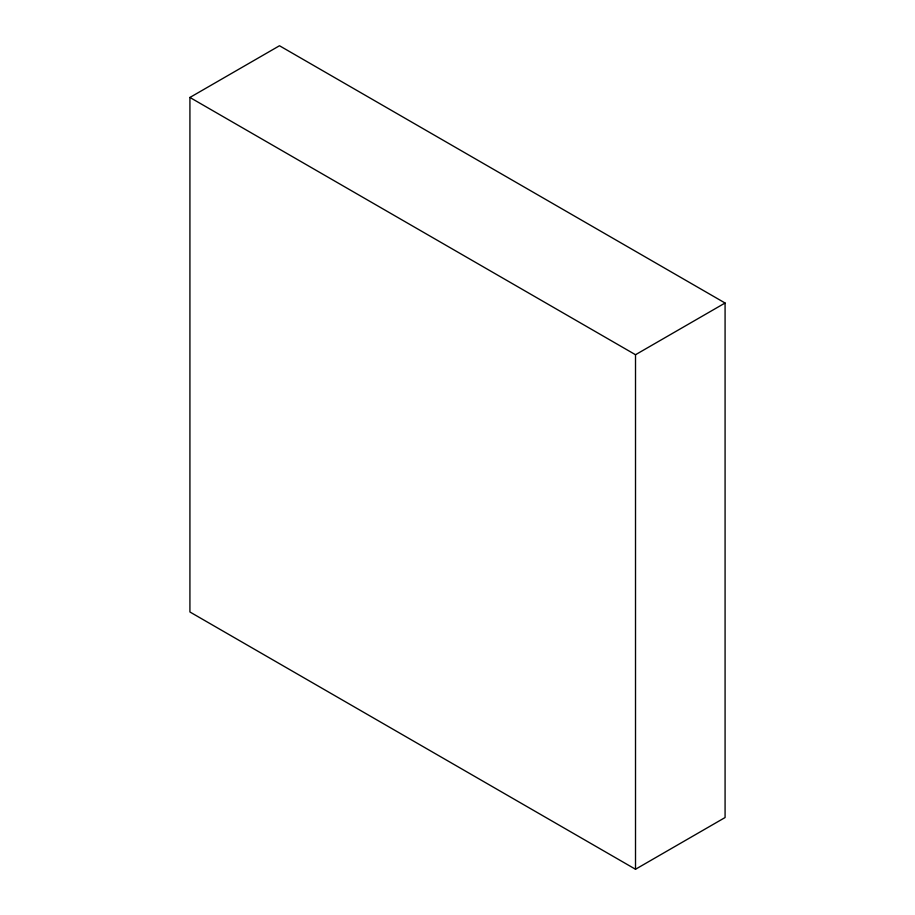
<?xml version="1.0" encoding="UTF-8"?>
<svg xmlns="http://www.w3.org/2000/svg" width="915" height="915" viewBox="0 0 915 915"><rect width="100%" height="100%" fill="white"/><g stroke="black" fill="none" stroke-linecap="round" stroke-linejoin="round"><path stroke-width="1.37" d="M189.92 97.459L279.487 45.75L725.08 303.014L725.08 817.541L635.513 869.25L189.92 611.986L189.92 97.459L635.513 354.723L725.08 303.014M635.513 354.723L635.513 869.25"/></g></svg>
